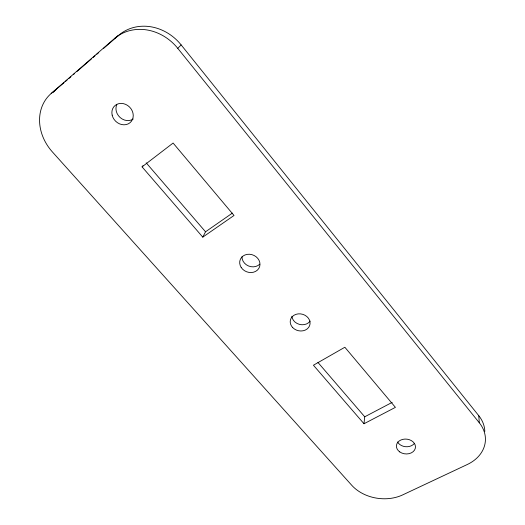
<?xml version="1.0" encoding="UTF-8"?>
<svg xmlns="http://www.w3.org/2000/svg" width="525" height="525" viewBox="0 0 525 525"><rect width="100%" height="100%" fill="white"/><g stroke="black" fill="none" stroke-linecap="round" stroke-linejoin="round"><path stroke-width="0.79" d="M363.996 423.747L313.432 365.223L344.853 347.248L395.41 407.361L363.996 423.747L364.731 416.798L317.953 362.44M142.964 165.71L142.065 166.865L202.775 237.136L205.531 231.794L232.404 213.098M478.761 415.675L479.312 422.789A38.994 30.332 3.2 0 1 467.296 464.507L402.695 494.891A37.262 28.475 7.7 0 1 351.737 485.271L52.382 151.915A45.209 38.292 44.6 0 1 51.148 93.509L114.338 38.66A47.119 41.777 50.1 0 1 177.752 48.32L181.151 44.914L478.761 415.675A38.555 30.142 3.1 0 1 484.811 431.392M51.148 93.509L64.063 82.701M65.297 81.624L67.161 80.01M69.018 78.402L70.875 76.788M73.349 74.635L74.589 73.559M77.07 71.413L91.317 59.049M93.174 57.435L95.032 55.827M96.889 54.213L98.746 52.598M103.701 48.3L118.565 35.398A46.502 41.331 50.6 0 1 181.151 44.914M114.338 38.66L118.565 35.398M142.065 166.865L173.099 143.049L234.019 215.473L202.775 237.136M364.731 416.798L392.195 402.367M146.199 162.848L205.531 231.794M177.752 48.32L479.312 422.789M53.307 92.321A44.638 37.938 45 0 1 56.011 89.683M133.238 119.004A11.268 9.837 45.7 0 1 120.159 117.541A11.268 9.837 45.7 0 1 116.819 104.508M259.737 264.187A10.198 8.905 21.3 0 1 248.482 265.958A10.198 8.905 21.3 0 1 241.966 256.718M414.1 443.723A9.443 7.376 5.8 0 1 405.418 446.69A9.443 7.376 5.8 0 1 397.576 441.971M310.183 321.057A9.916 8.426 14 0 1 299.486 324.391A9.916 8.426 14 0 1 291.854 316.253M112.16 115.139A11.412 9.936 45.3 0 0 129.911 122.811A11.412 9.936 45.3 0 0 125.593 104.35A11.412 9.936 45.3 0 0 112.16 115.139M241.198 267.461A10.323 8.977 21.3 0 0 258.779 268.478A10.323 8.977 21.3 0 0 249.526 254.251A10.323 8.977 21.3 0 0 241.198 267.461M292.668 327.548A10.034 8.492 14.1 0 0 309.566 325.789A10.034 8.492 14.1 0 0 298.187 313.878A10.034 8.492 14.1 0 0 292.668 327.548M399.728 451.894A9.548 7.416 5.9 0 0 415.308 448.284A9.548 7.416 5.9 0 0 402.8 439.366A9.548 7.416 5.9 0 0 399.728 451.894"/></g></svg>
